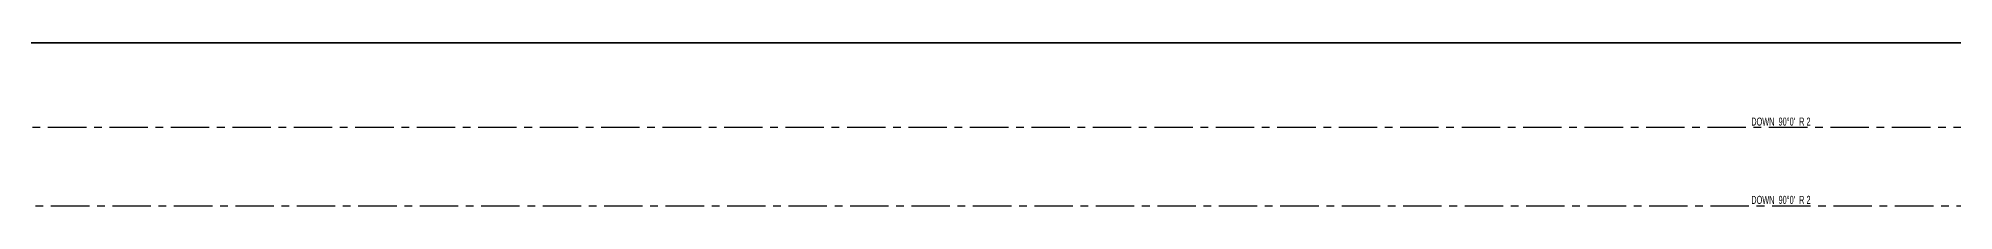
# Model space of a CAD drawing. Header units: millimetres. Extents: x -769 to 1715, y -375 to 486.
# Drawn here: x -103 to 530, y 432 to 486 of the extents above; entities that cross this region are included whole.
import ezdxf

# ---------------------------------------------------------------- set-up
doc = ezdxf.new("R2010")
doc.units = ezdxf.units.MM
doc.linetypes.add('CENTERX2', pattern=[20.32, 12.7, -2.54, 2.54, -2.54])
doc.styles.add('SLDTEXTSTYLE0', font='TXT', dxfattribs={"width": 0.572187})

msp = doc.modelspace()

# ---------------------------------------------------------------- linework, layer by layer
at = {"color": 7, "linetype": 'Continuous', "lineweight": 35}
msp.add_line((-686.69, 485.72), (1633.29, 485.72), dxfattribs=at)
at = {"color": 7, "linetype": 'CENTERX2'}
for p, q in [((1660.29, 457.72), (-713.69, 457.72)), ((1661.29, 431.72), (-714.69, 431.72))]:
    msp.add_line(p, q, dxfattribs=at)

# ---------------------------------------------------------------- texts
at = {"color": 7, "linetype": 'Continuous', "lineweight": 0, "char_height": 2.6458, "attachment_point": 2, "style": 'SLDTEXTSTYLE0'}
for insert in [(472.97, 461.01), (472.97, 435.13)]:
    msp.add_mtext("DOWN  90°0'  R 2", dxfattribs=dict(at, insert=insert))

doc.saveas('drawing.dxf')
